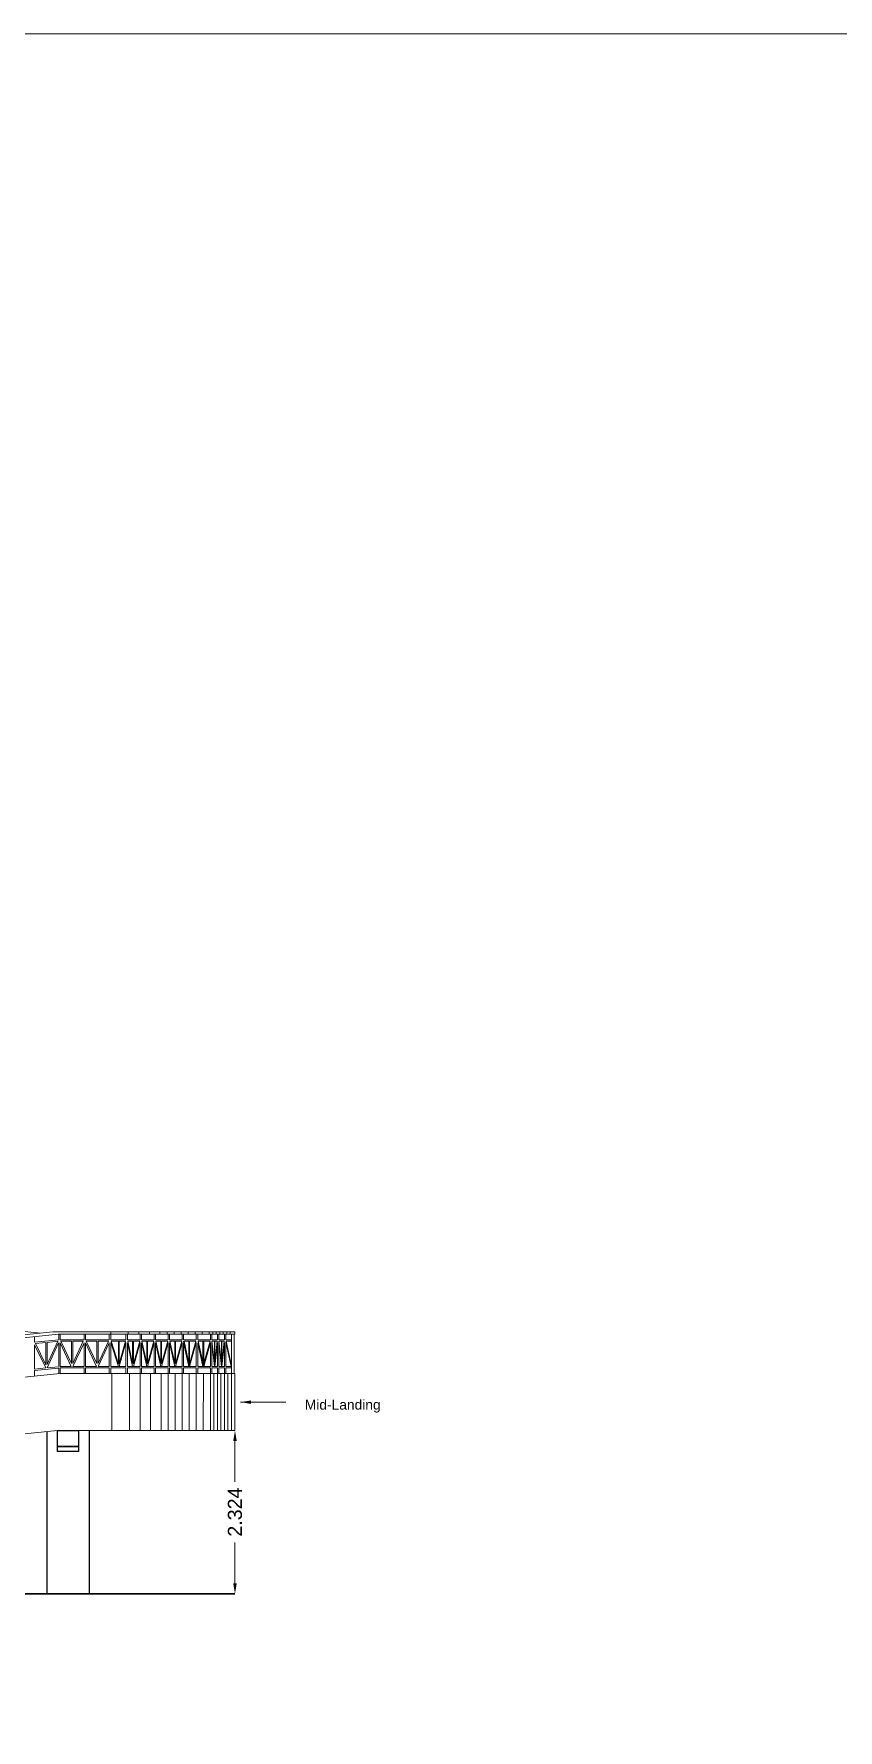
# Model space of a CAD drawing. Header units: millimetres. Extents: x 1898 to 3725, y 783 to 1532.
# Drawn here: x 2810.2 to 2821.63, y 886.24 to 910.36 of the extents above; entities that cross this region are included whole.
import ezdxf

# ---------------------------------------------------------------- set-up
doc = ezdxf.new("R2010")
doc.units = ezdxf.units.MM
doc.layers.get('Defpoints').update_dxf_attribs({"lineweight": 15})
for name, color, linetype, lineweight in [('beam', 1, 'Continuous', 20), ('Column', 251, 'Continuous', 30), ('DIM', 6, 'Continuous', 18), ('flooing', 92, 'Continuous', 20), ('Railing', 23, 'Continuous', 13), ('TEXT', 7, 'Continuous', 15), ('Wall', 7, 'Continuous', 30), ('Window-Wall', 7, 'Continuous', 18)]:
    doc.layers.add(name, color=color, linetype=linetype, lineweight=lineweight)
doc.styles.add('dim-stylus bt', font='arial.ttf')
doc.styles.add('Tabrej', font='arial.ttf')
doc.dimstyles.new('DIMEN', dxfattribs={"dimtxt": 0.3, "dimasz": 0.25, "dimexe": 0.18, "dimexo": 0.0625, "dimgap": 0.09, "dimtad": 0, "dimdec": 3, "dimzin": 0, "dimdsep": 46, "dimtxsty": 'Tabrej', "dimcen": 0, "dimclrd": 256, "dimclre": 256, "dimclrt": 7, "dimadec": 0, "dimazin": 0, "dimtfac": 1, "dimtdec": 3, "dimtofl": 0, "dimtmove": 0, "dimatfit": 1, "dimfxl": 0, "dimtolj": 1, "dimtzin": 0, "dimlwd": -1, "dimlwe": -1, "dimarcsym": 0})

# ---------------------------------------------------------------- blocks, each defined once
blk = doc.blocks.new('*D332')
at = {"layer": 'Defpoints', "color": 0, "transparency": 16777216}
for p in [(3221.074, 916.542), (3221.074, 914.218), (3221.074, 914.218)]:
    blk.add_point(p, dxfattribs=at)
at = {"layer": 'DIM', "transparency": 16777216}
for p, q in [((3221.012, 916.542), (3220.894, 916.542)), ((3221.074, 916.392), (3221.074, 915.809)), ((3221.074, 914.368), (3221.074, 914.95)), ((3221.012, 914.218), (3220.894, 914.218))]:
    blk.add_line(p, q, dxfattribs=at)
for points in [[(3221.049, 916.392), (3221.099, 916.392), (3221.074, 916.542)], [(3221.049, 914.368), (3221.099, 914.368), (3221.074, 914.218)]]:
    blk.add_solid(points, dxfattribs=at)
at = {"layer": 'DIM', "color": 7, "transparency": 16777216, "insert": (3221.074, 915.38), "char_height": 0.2, "attachment_point": 5, "rotation": 90, "style": 'Tabrej'}
blk.add_mtext('\\A1;2.324', dxfattribs=at)
blk = doc.blocks.new('DERT56789')
at = {"layer": 'beam', "lineweight": 25}
for points in [[(58.0932, 2.8301), (58.3932, 2.8301), (58.3932, 2.6001), (58.0932, 2.6001)], [(58.0932, 2.6001), (58.3932, 2.6001), (58.3932, 2.5301), (58.0932, 2.5301)]]:
    blk.add_lwpolyline(points, close=True, dxfattribs=at)
at = {"layer": 'Column', "lineweight": 25}
for p, q in [((57.9432, 2.8147), (57.9432, 0.5059)), ((58.5432, 2.8301), (58.5432, 0.5059))]:
    blk.add_line(p, q, dxfattribs=at)
at = {"layer": 'Column'}
blk.add_line((57.9432, 0.5059), (58.5432, 0.5059), dxfattribs=at)
at = {"layer": 'flooing'}
blk.add_line((60.6172, 3.0311), (60.6172, 2.9809), dxfattribs=at)
at = {"layer": 'Railing'}
for p, q in [((42.4264, 5.8002), (57.858, 4.2133)), ((42.169, 2.5595), (58.1019, 4.1982)), ((42.2291, 2.6059), (58.0287, 4.2309)), ((57.7687, 4.0835), (57.7687, 4.1639)), ((57.7687, 4.0835), (58.1107, 4.1187)), ((58.0287, 4.2309), (60.6172, 4.2309)), ((58.1019, 4.1982), (60.6172, 4.1982)), ((58.1107, 4.1982), (58.1107, 4.1187)), ((58.1307, 4.1982), (58.1307, 4.1182)), ((58.1307, 4.1182), (58.4707, 4.1182)), ((58.4707, 4.1982), (58.4707, 4.1182)), ((58.4907, 4.1982), (58.4907, 4.1182)), ((58.4907, 4.1182), (58.8307, 4.1182)), ((58.8307, 4.1982), (58.8307, 4.1182)), ((58.8507, 4.2309), (58.8507, 4.1977)), ((58.8507, 4.1977), (58.8507, 4.1177)), ((58.8507, 4.1177), (59.0672, 4.1177)), ((59.0672, 4.1177), (59.0672, 4.1982)), ((59.0872, 4.1177), (59.0872, 4.1982)), ((59.0872, 4.1177), (59.2672, 4.1177)), ((59.1007, 4.2309), (59.1007, 4.1976)), ((59.2507, 4.2309), (59.2507, 4.1975)), ((59.2672, 4.1177), (59.2672, 4.1982)), ((59.2872, 4.1177), (59.2872, 4.1982)), ((59.2872, 4.1177), (59.4672, 4.1177)), ((59.4007, 4.2309), (59.4007, 4.1974)), ((59.4672, 4.1177), (59.4672, 4.1982)), ((59.4872, 4.1177), (59.4872, 4.1982)), ((59.4872, 4.1177), (59.6672, 4.1177)), ((59.5507, 4.2309), (59.5507, 4.1973)), ((59.6507, 4.2309), (59.6507, 4.1973)), ((59.6672, 4.1177), (59.6672, 4.1982)), ((59.6872, 4.1177), (59.6872, 4.1982)), ((59.6872, 4.1177), (59.8672, 4.1177)), ((59.7507, 4.2309), (59.7507, 4.1972)), ((59.8507, 4.2309), (59.8507, 4.1971)), ((59.8672, 4.1177), (59.8672, 4.1982)), ((59.8872, 4.1177), (59.8872, 4.1982)), ((59.8872, 4.1177), (60.0672, 4.1177)), ((59.9507, 4.2309), (59.9507, 4.1971)), ((60.0507, 4.2309), (60.0507, 4.197)), ((60.0672, 4.1177), (60.0672, 4.1982)), ((60.0872, 4.1177), (60.0872, 4.1982)), ((60.0872, 4.1177), (60.2672, 4.1177)), ((60.1507, 4.2309), (60.1507, 4.1969)), ((60.2507, 4.2309), (60.2507, 4.1969)), ((60.2672, 4.1177), (60.2672, 4.1982)), ((60.2872, 4.1177), (60.2872, 4.1982)), ((60.2872, 4.1177), (60.3672, 4.1177)), ((60.3007, 4.2309), (60.3007, 4.1969)), ((60.3507, 4.2309), (60.3507, 4.1968)), ((60.3672, 4.1177), (60.3672, 4.1982)), ((60.3872, 4.1177), (60.3872, 4.1982)), ((60.3872, 4.1177), (60.4672, 4.1177)), ((60.4007, 4.2309), (60.4007, 4.1968)), ((60.4507, 4.2309), (60.4507, 4.1968)), ((60.4672, 4.1177), (60.4672, 4.1982)), ((60.4872, 4.1177), (60.4872, 4.1982)), ((60.4872, 4.1177), (60.5672, 4.1177)), ((60.5007, 4.2309), (60.5007, 4.1967)), ((60.5507, 4.2309), (60.5507, 4.1967)), ((60.5672, 3.6382), (60.5672, 4.1982)), ((60.6072, 3.6382), (60.6072, 4.1982)), ((60.6172, 4.2309), (60.6172, 4.1982)), ((57.7687, 3.7015), (57.7687, 4.0448)), ((57.9261, 3.7177), (57.7687, 4.0448)), ((57.7813, 4.0647), (57.9267, 4.0797)), ((57.9267, 3.7626), (57.7813, 4.0647)), ((57.9267, 3.7626), (57.9267, 4.0797)), ((58.0972, 4.0972), (57.9467, 3.7651)), ((57.9467, 4.0817), (58.0972, 4.0972)), ((57.9467, 3.7651), (57.9467, 4.0817)), ((58.1087, 4.0742), (57.9482, 3.72)), ((58.1107, 4.0748), (58.1107, 3.7382)), ((58.1307, 4.0748), (58.1307, 3.7382)), ((58.1307, 4.0748), (58.2896, 3.7382)), ((58.1417, 4.0982), (58.2907, 4.0982)), ((58.1417, 4.0982), (58.2907, 3.7828)), ((58.2907, 3.7828), (58.2907, 4.0982)), ((58.3107, 4.0982), (58.4596, 4.0982)), ((58.4596, 4.0982), (58.3107, 3.7828)), ((58.3107, 3.7828), (58.3107, 4.0982)), ((58.4707, 4.0748), (58.3117, 3.7382)), ((58.4707, 4.0748), (58.4707, 3.7382)), ((58.4907, 4.0748), (58.6496, 3.7382)), ((58.4907, 4.0748), (58.4907, 3.7382)), ((58.5017, 4.0982), (58.6507, 4.0982)), ((58.5017, 4.0982), (58.6507, 3.7828)), ((58.6507, 3.7828), (58.6507, 4.0982)), ((58.8196, 4.0982), (58.6707, 3.7828)), ((58.6707, 3.7828), (58.6707, 4.0982)), ((58.6707, 4.0982), (58.8196, 4.0982)), ((58.8307, 4.0748), (58.6717, 3.7382)), ((58.8307, 4.0748), (58.8307, 3.7382)), ((58.8507, 4.0815), (58.8507, 3.7377)), ((58.962, 3.7382), (58.8507, 4.0815)), ((58.8559, 4.0977), (58.9622, 4.0977)), ((58.9622, 3.7698), (58.8559, 4.0977)), ((58.9622, 3.7698), (58.9622, 4.0977)), ((58.9722, 4.0977), (59.0621, 4.0977)), ((58.9722, 3.7748), (59.0621, 4.0977)), ((58.9722, 3.7748), (58.9722, 4.0977)), ((58.9724, 3.7382), (59.0672, 4.0791)), ((59.0672, 3.7382), (59.0672, 4.0791)), ((59.0872, 3.7382), (59.0872, 4.0747)), ((59.0872, 4.0747), (59.1621, 3.7382)), ((59.0924, 4.0977), (59.1622, 4.0977)), ((59.0924, 4.0977), (59.1622, 3.7837)), ((59.1622, 3.7837), (59.1622, 4.0977)), ((59.1722, 4.0977), (59.2621, 4.0977)), ((59.1722, 3.7748), (59.2621, 4.0977)), ((59.1722, 3.7748), (59.1722, 4.0977)), ((59.1724, 3.7382), (59.2672, 4.0791)), ((59.2672, 3.7382), (59.2672, 4.0791)), ((59.2872, 3.7382), (59.2872, 4.0747)), ((59.2872, 4.0747), (59.3621, 3.7382)), ((59.2921, 4.0988), (59.3622, 3.7837)), ((59.2924, 4.0977), (59.3622, 4.0977)), ((59.3622, 3.7837), (59.3622, 4.0977)), ((59.3722, 4.0977), (59.4621, 4.0977)), ((59.3722, 3.7748), (59.4621, 4.0977)), ((59.3722, 3.7748), (59.3722, 4.0977)), ((59.3724, 3.7382), (59.4672, 4.0791)), ((59.4672, 3.7382), (59.4672, 4.0791)), ((59.4872, 3.7382), (59.4872, 4.0747)), ((59.4872, 4.0747), (59.5621, 3.7382)), ((59.4924, 4.0977), (59.5622, 4.0977)), ((59.4924, 4.0977), (59.5622, 3.7837)), ((59.5622, 3.7837), (59.5622, 4.0977)), ((59.5722, 4.0977), (59.6621, 4.0977)), ((59.5722, 3.7748), (59.6621, 4.0977)), ((59.5722, 3.7748), (59.5722, 4.0977)), ((59.5724, 3.7382), (59.6672, 4.0791)), ((59.6672, 3.7382), (59.6672, 4.0791)), ((59.6872, 3.7382), (59.6872, 4.0747)), ((59.6872, 4.0747), (59.7621, 3.7382)), ((59.6924, 4.0977), (59.7622, 4.0977)), ((59.6924, 4.0977), (59.7622, 3.7837)), ((59.7622, 3.7837), (59.7622, 4.0977)), ((59.7722, 4.0977), (59.8621, 4.0977)), ((59.7722, 3.7748), (59.8621, 4.0977)), ((59.7722, 3.7748), (59.7722, 4.0977)), ((59.7724, 3.7382), (59.8672, 4.0791)), ((59.8672, 3.7382), (59.8672, 4.0791)), ((59.8872, 4.0977), (59.9672, 3.7382)), ((59.8872, 3.7382), (59.8872, 4.0747)), ((59.8872, 4.0747), (59.9621, 3.7382)), ((59.8924, 4.0977), (59.9622, 4.0977)), ((59.8924, 4.0977), (59.9721, 3.7393)), ((59.9622, 3.7382), (59.9622, 4.0977)), ((59.9624, 3.7396), (60.0621, 4.0977)), ((59.9722, 4.0977), (60.0621, 4.0977)), ((59.9722, 3.7382), (59.9722, 4.0977)), ((59.9724, 3.7382), (60.0672, 4.0791)), ((60.0672, 3.7382), (60.0672, 4.0791)), ((60.0872, 3.7382), (60.0872, 4.0747)), ((60.0872, 4.0747), (60.1621, 3.7382)), ((60.0924, 4.0977), (60.2621, 4.0977)), ((60.0924, 4.0977), (60.1721, 3.7393)), ((60.1622, 3.7382), (60.1622, 4.0977)), ((60.1624, 3.7396), (60.2621, 4.0977)), ((60.1722, 3.7382), (60.1722, 4.0977)), ((60.1724, 3.7382), (60.2672, 4.0791)), ((60.2672, 3.7382), (60.2672, 4.0791)), ((60.2872, 3.7382), (60.2872, 4.0751)), ((60.2872, 4.0751), (60.3248, 3.7379)), ((60.2898, 4.0977), (60.3247, 4.0977)), ((60.2898, 4.0977), (60.3247, 3.7833)), ((60.3247, 3.7833), (60.3247, 4.0977)), ((60.3297, 4.0977), (60.3647, 4.0977)), ((60.3297, 3.7833), (60.3647, 4.0977)), ((60.3297, 3.7833), (60.3297, 4.0977)), ((60.3297, 3.7379), (60.3672, 4.0751)), ((60.3672, 3.7382), (60.3672, 4.0751)), ((60.3872, 3.7382), (60.3872, 4.0751)), ((60.3872, 4.0751), (60.4248, 3.7379)), ((60.3898, 4.0977), (60.4247, 4.0977)), ((60.3898, 4.0977), (60.4247, 3.7833)), ((60.4247, 3.7833), (60.4247, 4.0977)), ((60.4297, 4.0977), (60.4647, 4.0977)), ((60.4297, 3.7833), (60.4647, 4.0977)), ((60.4297, 3.7833), (60.4297, 4.0977)), ((60.4297, 3.7379), (60.4672, 4.0751)), ((60.4672, 3.7382), (60.4672, 4.0751)), ((60.4872, 3.7382), (60.4872, 4.0862)), ((60.4872, 4.0862), (60.5647, 3.7382)), ((60.4898, 4.0977), (60.5672, 4.0977)), ((60.4898, 4.0977), (60.5672, 3.7497)), ((57.7687, 3.7015), (57.9261, 3.7177)), ((57.7687, 3.6814), (58.1087, 3.7164)), ((57.7687, 3.601), (57.7687, 3.6814)), ((57.9482, 3.72), (58.1087, 3.7365)), ((58.1107, 3.7182), (58.1107, 3.6362)), ((58.1307, 3.7382), (58.2896, 3.7382)), ((58.1307, 3.7182), (58.4707, 3.7182)), ((58.1307, 3.7182), (58.1307, 3.6382)), ((58.3117, 3.7382), (58.4707, 3.7382)), ((58.4707, 3.7182), (58.4707, 3.6382)), ((58.4907, 3.7382), (58.6496, 3.7382)), ((58.4907, 3.7182), (58.8307, 3.7182)), ((58.4907, 3.7182), (58.4907, 3.6382)), ((58.6717, 3.7382), (58.8307, 3.7382)), ((58.8307, 3.7182), (58.8307, 3.6382)), ((58.8507, 3.7382), (58.9622, 3.7382)), ((58.8507, 3.7182), (58.8507, 3.6377)), ((58.8507, 3.7182), (59.0672, 3.7182)), ((58.9722, 3.7382), (59.0672, 3.7382)), ((59.0672, 3.6382), (59.0672, 3.7182)), ((59.0872, 3.7382), (59.2672, 3.7382)), ((59.0872, 3.6382), (59.0872, 3.7182)), ((59.0872, 3.7182), (59.2672, 3.7182)), ((59.2672, 3.6382), (59.2672, 3.7182)), ((59.2872, 3.7382), (59.4672, 3.7382)), ((59.2872, 3.6382), (59.2872, 3.7182)), ((59.2872, 3.7182), (59.4672, 3.7182)), ((59.4672, 3.6382), (59.4672, 3.7182)), ((59.4872, 3.7382), (59.6672, 3.7382)), ((59.4872, 3.6382), (59.4872, 3.7182)), ((59.4872, 3.7182), (59.6672, 3.7182)), ((59.6672, 3.6382), (59.6672, 3.7182)), ((59.6872, 3.7382), (59.8672, 3.7382)), ((59.6872, 3.6382), (59.6872, 3.7182)), ((59.6872, 3.7182), (59.8672, 3.7182)), ((59.8672, 3.6382), (59.8672, 3.7182)), ((59.8872, 3.7382), (60.0672, 3.7382)), ((59.8872, 3.6382), (59.8872, 3.7182)), ((59.8872, 3.7182), (60.0672, 3.7182)), ((60.0672, 3.6382), (60.0672, 3.7182)), ((60.0872, 3.7382), (60.2672, 3.7382)), ((60.0872, 3.6382), (60.0872, 3.7182)), ((60.0872, 3.7182), (60.2672, 3.7182)), ((60.2672, 3.6382), (60.2672, 3.7182)), ((60.2872, 3.7382), (60.3672, 3.7382)), ((60.2872, 3.6382), (60.2872, 3.7182)), ((60.2872, 3.7182), (60.3672, 3.7182)), ((60.3672, 3.6382), (60.3672, 3.7182)), ((60.3872, 3.7382), (60.4672, 3.7382)), ((60.3872, 3.6382), (60.3872, 3.7182)), ((60.3872, 3.7182), (60.4672, 3.7182)), ((60.4672, 3.6382), (60.4672, 3.7182)), ((60.4872, 3.7382), (60.5672, 3.7382)), ((60.4872, 3.6382), (60.4872, 3.7182)), ((60.4872, 3.7182), (60.5672, 3.7182))]:
    blk.add_line(p, q, dxfattribs=at)
at = {"layer": 'Wall', "lineweight": 20}
blk.add_line((42.2907, 2.0091), (58.1307, 3.6382), dxfattribs=at)
at = {"layer": 'Wall'}
blk.add_line((40.9214, 0.5059), (60.6172, 0.5059), dxfattribs=at)
at = {"layer": 'Window-Wall'}
for p, q in [((58.1307, 3.6382), (60.6172, 3.6382)), ((60.6172, 3.6382), (60.6172, 2.9809)), ((60.6172, 2.9809), (60.6172, 2.8301)), ((42.2932, 1.2051), (58.0932, 2.8301)), ((58.0932, 2.8301), (60.6172, 2.8301))]:
    blk.add_line(p, q, dxfattribs=at)
at = {"layer": 'Window-Wall', "color": 252}
for p, q in [((58.8676, 3.6382), (58.8671, 2.8322)), ((59.1176, 3.6382), (59.1171, 2.832)), ((59.2676, 3.6382), (59.2671, 2.8319)), ((59.4176, 3.6382), (59.4171, 2.8318)), ((59.5676, 3.6382), (59.5671, 2.8318)), ((59.6676, 3.6382), (59.6671, 2.8317)), ((59.7676, 3.6382), (59.7671, 2.8316)), ((59.8676, 3.6382), (59.8671, 2.8316)), ((59.9676, 3.6382), (59.9671, 2.8315)), ((60.0676, 3.6382), (60.0671, 2.8314)), ((60.1676, 3.6382), (60.1671, 2.8314)), ((60.2676, 3.6382), (60.2671, 2.8313)), ((60.3176, 3.6382), (60.3171, 2.8313)), ((60.3676, 3.6382), (60.3671, 2.8313)), ((60.4176, 3.6382), (60.4171, 2.8312)), ((60.4676, 3.6382), (60.4671, 2.8312)), ((60.5176, 3.6382), (60.5171, 2.8312)), ((60.5676, 3.6382), (60.5671, 2.8311))]:
    blk.add_line(p, q, dxfattribs=at)
at = {"layer": 'TEXT', "insert": (62.1491, 3.1748), "char_height": 0.140287, "width": 2.109291, "attachment_point": 5, "style": 'dim-stylus bt'}
blk.add_mtext('Mid-Landing', dxfattribs=at)
at = {"layer": 'DIM'}
dim = blk.add_linear_dim(base=(60.6172, 0.5059), p1=(60.6172, 2.8301), p2=(60.6172, 0.5059), angle=90, dimstyle='DIMEN', override={"dimtxt": 0.2, "dimasz": 0.15, "dimarcsym": 1}, dxfattribs=at)
dim.commit()
dim.dimension.update_dxf_attribs({"geometry": '*D332', "text_midpoint": (60.6172, 1.668), "insert": (-3160.4571, -913.7117)})
blk.add_leader([(60.6953, 3.2318), (61.3411, 3.2318)], dimstyle='DIMEN', override={"dimtxt": 0.2, "dimasz": 0.15, "dimgap": 0.09, "dimtad": 0, "dimarcsym": 1}, dxfattribs=at)

msp = doc.modelspace()

# ---------------------------------------------------------------- linework, layer by layer
at = {"layer": 'DIM'}
msp.add_lwpolyline([(2681.8401, 910.3571), (2854.8272, 910.3571), (2854.8272, 862.1185), (2681.8401, 862.1185)], close=True, dxfattribs=at)

# ---------------------------------------------------------------- block references
at = {"layer": 'Window-Wall'}
msp.add_blockref('DERT56789', (2752.4428, 887.669), dxfattribs=at)

doc.saveas('drawing.dxf')
